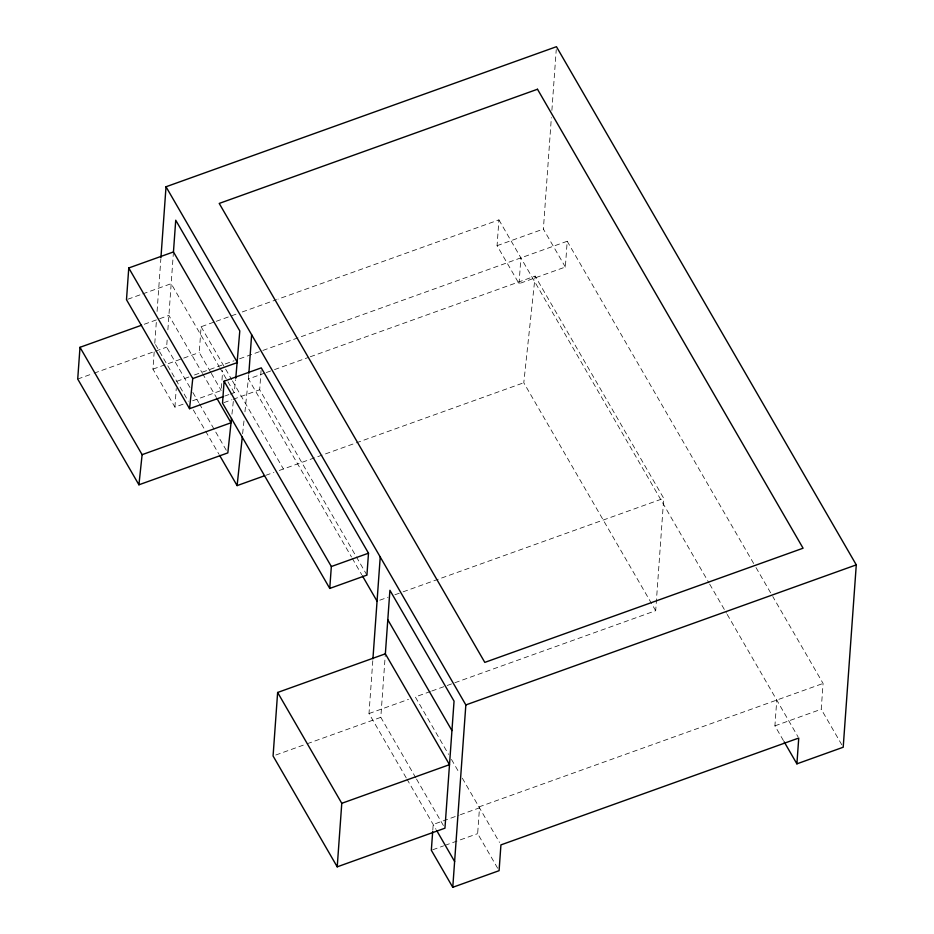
<?xml version="1.0" encoding="UTF-8"?>
<svg xmlns="http://www.w3.org/2000/svg" width="934" height="934" viewBox="0 0 934 934"><rect width="100%" height="100%" fill="white"/><g stroke="black" fill="none" stroke-linecap="round" stroke-linejoin="round"><path stroke-width="0.7" stroke-dasharray="4.67 3.5" d="M183.099 404.188L174.927 407.119L152.942 369.128L154.18 351.943M154.787 343.35L156.457 320.152M157.075 311.454L160.823 259.255M189.941 387.435L166.626 347.144L167.151 339.941M167.875 329.842L173.35 253.383M174.927 407.119L176.257 388.497M210.594 372.129L199.246 352.527L201.102 326.737L214.82 321.81M192.626 400.768L221.23 390.505L222.666 370.448M248.771 374.662L244.778 413.54M366.922 575.099L259.687 389.77L261.263 367.879M406.197 777.835L369 713.553L372.829 660.245M415.782 777.8L380.803 717.335L385.357 653.823M432.781 830.198L433.189 824.465L459.061 815.184M262.874 350.437L567.207 241.252L565.35 267.042L519.047 283.656L497.075 245.677L498.919 219.887L277.958 299.16M497.647 868.223L477.648 833.642L479.492 807.863L460.427 814.693M519.047 283.656L520.892 257.866M565.35 267.042L543.378 229.063L551.364 117.614M551.889 110.387L556.244 49.595M431.788 691.02L655.691 610.696L663.735 498.336L535.147 276.09L310.193 356.8M783.428 740.569L774.916 725.858L776.761 700.068M841.791 744.783L821.231 709.245L823.076 683.454L772.78 596.534M231.947 414.171L233.477 399.822M230.173 394.113L234.236 392.654L235.613 379.741M242.63 433.715L244.007 420.744M655.691 610.696L523.787 382.753L535.147 276.09M127.841 299.23L141.384 294.373M142.739 293.883L171.179 283.679L219.011 366.35M144.28 324.25L168.902 315.412L201.791 372.257M216.198 321.319L236.781 313.929M242.268 311.956L276.581 299.651M77.72 379.041L92.77 373.647M94.136 373.156L154.32 351.569M155.686 351.079L166.626 347.144M152.942 369.128L199.246 352.527M497.075 245.677L543.378 229.063M176.771 381.329L189.03 376.927M194.47 374.978L234.06 360.781M239.548 358.808L261.508 350.927M264.917 373.04L248.467 378.947L351.488 556.991M266.295 372.549L273.148 370.086M274.526 369.595L308.815 357.29M224.755 396.051L228.818 394.592M223.856 402.636L231.819 399.775M233.15 399.297L259.687 389.77M265.711 475.348L273.884 472.417M279.336 470.456L523.787 382.753M379.799 600.2L388.03 597.246M394.895 594.783L401.748 592.331M403.126 591.829L663.735 498.336M369 713.553L408.497 699.379M430.422 691.51L415.315 696.939L448.577 754.427M275.81 755.011L305.803 744.246M307.169 743.756L380.803 717.335M478.944 806.918L823.076 683.454M774.916 725.858L821.231 709.245M432.699 849.777L443.592 845.865M444.958 845.375L477.648 833.642M567.207 241.252L755.279 566.296M756.003 567.557L772.044 595.273M498.919 219.887L708.976 582.909M709.7 584.17L726.465 613.148M727.201 614.409L798.033 736.833M352.211 558.252L361.715 574.667M201.102 326.737L231.725 379.648M232.438 380.897L283.422 468.996M451.472 759.424L458.699 771.928M462.318 778.174L499.503 842.433M219.735 367.599L234.236 392.654M211.306 373.355L221.23 390.505M202.526 373.518L216.408 397.51M192.859 392.467L198.685 402.542M199.409 403.803L226.367 450.386M416.517 779.061L444.946 828.189M155.499 344.576L188.294 401.246M193.338 409.956L218.848 454.041M406.932 779.096L436.05 829.415"/><path stroke-width="1.4" d="M141.548 325.23L79.997 347.308L77.72 379.041L138.921 484.793L227.826 452.897L231.492 418.479M235.765 378.305L239.793 330.928L175.732 220.214L173.455 251.947L128.764 267.976L126.487 299.709L189.544 408.683L223.401 396.541M160.928 257.807L166.018 186.765L556.454 46.7L856.28 564.872L843.204 747.235L796.9 763.849L784.14 741.794M224.102 381.212L222.525 403.103L329.76 588.432L366.922 575.099L368.498 553.197L261.263 367.879L224.102 381.212L331.337 566.529L329.76 588.432M248.876 373.238L251.631 334.734M385.357 653.823L277.632 692.468L273.078 755.991L337.221 866.834L444.946 828.189L454.052 701.142L389.91 590.3L385.357 653.823L449.499 764.666L341.774 803.31L337.221 866.834M372.923 658.809L380.231 556.979M432.675 831.634L431.333 850.255L452.768 887.3L499.083 870.686L500.928 844.896L798.745 738.058L796.9 763.849M452.768 887.3L465.844 704.936L166.018 186.765M138.921 484.793L142.12 454.671L79.997 347.308M189.544 408.683L192.754 378.562L128.764 267.976M264.345 475.838L237.108 485.61L242.326 436.598M192.754 378.562L237.446 362.532L173.455 251.947M142.12 454.671L231.025 422.775L217.143 398.783M331.337 566.529L368.498 553.197M465.844 704.936L856.28 564.872M362.45 575.928L377.056 601.181M387.797 619.744L451.939 730.586M219.572 455.302L237.108 485.61M436.762 830.641L454.624 861.51M277.632 692.468L341.774 803.31M537.494 89.244L219.221 203.425L484.804 662.393L803.077 548.211L537.494 89.244"/></g></svg>
